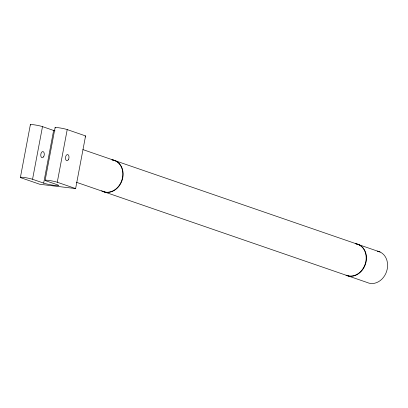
<?xml version="1.0" encoding="UTF-8"?>
<svg xmlns="http://www.w3.org/2000/svg" width="408" height="408" viewBox="0 0 408 408"><rect width="100%" height="100%" fill="white"/><g stroke="black" fill="none" stroke-linecap="round" stroke-linejoin="round"><path stroke-width="0.61" d="M20.4 177.419L30.35 124.761M55.391 127.959A6.732 0.668 10.7 0 1 58.818 127.775A6.732 0.668 10.7 0 1 67.218 129.591L85.573 135.915L75.623 188.572L57.268 182.249A6.732 0.668 10.7 0 0 48.113 180.336A6.732 0.668 10.7 0 0 46.186 180.917L57.314 184.753A8.287 0.821 10.7 0 1 54.942 185.467A8.287 0.821 10.7 0 1 43.671 183.115L32.548 179.28L42.498 126.623A6.732 0.668 10.7 0 0 34.093 124.812A6.732 0.668 10.7 0 0 30.666 124.996M43.671 183.115L53.621 130.458L42.498 126.623M45.12 180.382L55.07 127.724M57.268 182.249L67.218 129.591M85.088 137.017L85.573 135.915M75.623 188.572L39.821 184.278L21.466 177.954A6.732 0.668 10.7 0 1 23.389 177.373A6.732 0.668 10.7 0 1 32.548 179.28M82.88 149.588L115.352 160.778M115.632 160.874L358.703 244.642M358.984 244.739L380.118 252.022M76.52 182.325L102.377 191.235A16.57 13.637 -71 0 0 121.987 179.744A16.57 13.637 -71 0 0 111.925 159.803M102.658 191.332L345.729 275.094A16.57 13.637 -71 0 0 365.339 263.604A16.57 13.637 -71 0 0 355.281 243.668M55.009 130.881A8.287 0.821 10.7 0 1 53.621 130.458M377.283 251.134A16.57 13.637 -71 0 1 386.646 271.33A16.57 13.637 -71 0 1 367.144 282.479L346.01 275.191A16.57 13.637 -71 0 0 365.512 264.042A16.57 13.637 -71 0 0 356.148 243.846M112.205 159.9A16.57 13.637 -71 0 1 122.043 180.525A16.57 13.637 -71 0 1 101.602 190.771M43.687 156.697A3.106 1.739 -83.2 0 0 43.1 151.638A3.106 1.739 -83.2 0 0 40.795 155.698A3.106 1.739 -83.2 0 0 43.687 156.697M68.406 159.661A3.106 1.739 -83.2 0 0 67.825 154.606A3.106 1.739 -83.2 0 0 65.52 158.666A3.106 1.739 -83.2 0 0 68.406 159.661"/></g></svg>
